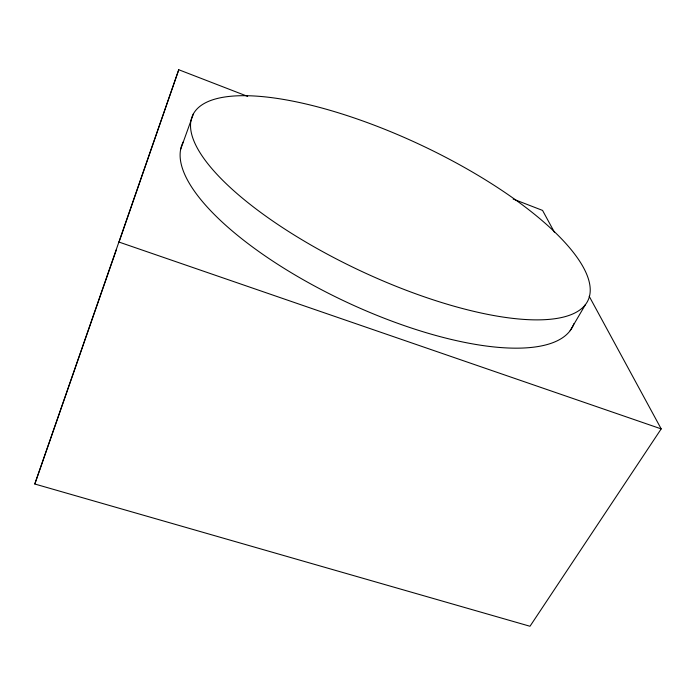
<?xml version="1.0" encoding="UTF-8"?>
<svg xmlns="http://www.w3.org/2000/svg" width="696" height="696" viewBox="0 0 696 696"><rect width="100%" height="100%" fill="white"/><g stroke="black" fill="none" stroke-linecap="round" stroke-linejoin="round"><path stroke-width="1.04" d="M589.19 296.279L661.2 428.893L529.995 626.261L34.8 484.007L178.759 69.739L247.672 96.387M119.599 240.468L178.759 69.739M34.8 484.007L116.406 249.673M180.664 149.257L193.488 113.674M570.154 330.661L585.475 304.552A218.266 69.783 25.1 0 0 330.348 110.403A218.266 69.783 25.1 0 0 255.284 208.382A218.266 69.783 25.1 0 0 585.475 304.552M118.624 241.938L661.2 428.893M513.169 199.047L542.558 210.409L554.477 232.351M573.913 323.649A215.499 74.376 25.1 0 1 347.469 302.551A215.499 74.376 25.1 0 1 183.387 141.74"/></g></svg>
